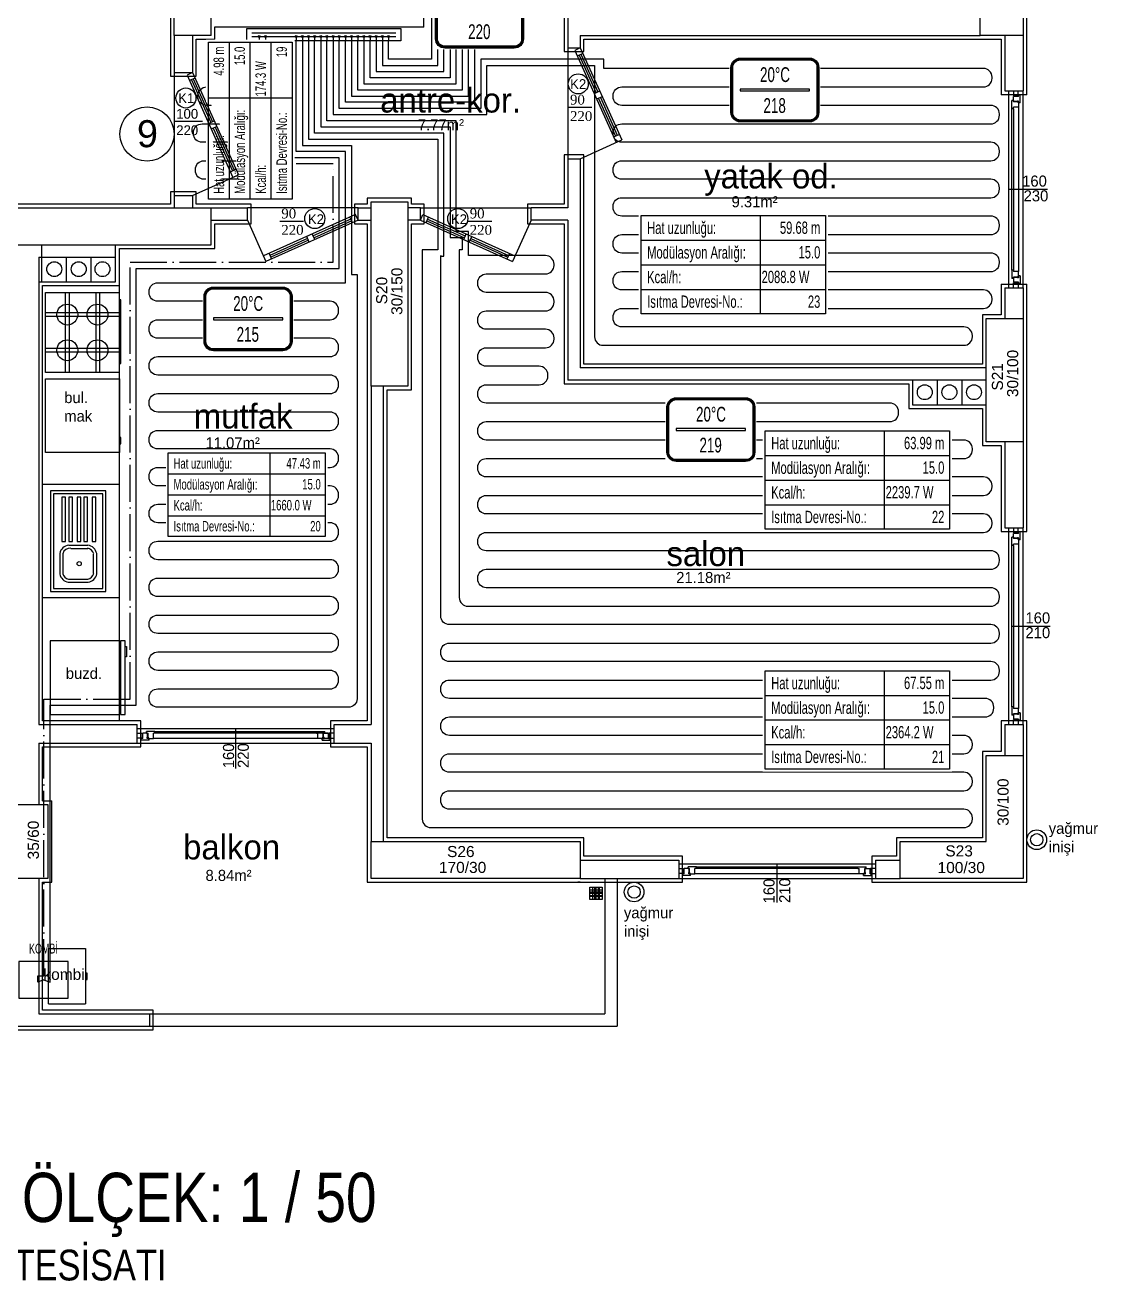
# Model space of a CAD drawing. Header units: centimetres. Extents: x 252602 to 265542, y -444050 to -441150.
# Drawn here: x 257647 to 258518, y -443878 to -442857 of the extents above; entities that cross this region are included whole.
import ezdxf
from ezdxf.enums import TextEntityAlignment as Align

# ---------------------------------------------------------------- set-up
doc = ezdxf.new("R2010")
doc.units = ezdxf.units.CM
doc.linetypes.add('ROTAS_ISITMA_DONUS', pattern=[40, 30, -5, 0, -5])
for name, color, linetype in [('ROTAS-ISITMA-CIHAZ', 2, 'Continuous'), ('ROTAS-ISITMA-DONUS-BORU', 30, 'ROTAS_ISITMA_DONUS'), ('ROTAS-ISITMA-ETIKET', 2, 'Continuous'), ('ROTAS-ISITMA-GIDIS-BORU', 10, 'Continuous'), ('ROTAS-ISITMA-KOLLEKTOR', 1, 'Continuous'), ('ROTAS-ISITMA-MAHAL-ETIKET', 2, 'Continuous'), ('ROTAS-MIMARI', 8, 'Continuous'), ('ROTAS-MIMARI-YAZI', 8, 'Continuous'), ('ROTAS-PAFTA-BASLIK', 7, 'Continuous')]:
    doc.layers.add(name, color=color, linetype=linetype)
doc.layers.add('ROTAS-ISITMA-PEX', color=1, linetype='Continuous', lineweight=30)
doc.styles.add('arial_1_18', font='arial.ttf', dxfattribs={"height": 0.2})
doc.styles.add('ROTAS-YAZI', font='arial.ttf')

# ---------------------------------------------------------------- blocks, each defined once
blk = doc.blocks.new('ROTAS-YI-MAHAL')
at = {"color": 2, "extrusion": (0, 0, -1)}
for points in [[(35.7, -18.4), (35.7, 18.4, 0.414214), (28.2, 25.9), (-28.2, 25.9, 0.414214), (-35.7, 18.4), (-35.7, -18.4, 0.414214), (-28.2, -25.9), (28.2, -25.9, 0.414214)], [(34.2, -18.4), (34.2, 18.4, 0.414214), (28.2, 24.4), (-28.2, 24.4, 0.414214), (-34.2, 18.4), (-34.2, -18.4, 0.414214), (-28.2, -24.4), (28.2, -24.4, 0.414214)]]:
    blk.add_lwpolyline(points, format="xyb", close=True, dxfattribs=at)
at = {"color": 4, "extrusion": (0, 0, -1)}
for points in [[(35.2, -18.4), (35.2, 18.4, 0.414214), (28.2, 25.4), (-28.2, 25.4, 0.414214), (-35.2, 18.4), (-35.2, -18.4, 0.414214), (-28.2, -25.4), (28.2, -25.4, 0.414214)], [(34.7, -18.4), (34.7, 18.4, 0.414214), (28.2, 24.9), (-28.2, 24.9, 0.414214), (-34.7, 18.4), (-34.7, -18.4, 0.414214), (-28.2, -24.9), (28.2, -24.9, 0.414214)]]:
    blk.add_lwpolyline(points, format="xyb", close=True, dxfattribs=at)
at = {"color": 2, "extrusion": (0, 0, -1)}
blk.add_lwpolyline([(28.2, -0.8), (-28.2, -0.8), (-28.2, 0.8), (28.2, 0.8)], close=True, dxfattribs=at)
at = {"color": 4, "style": 'ROTAS-YAZI', "width": 0.65}
blk.add_attdef('DERECE', (-12.1, 6.5), '', height=12, dxfattribs=at)
at = {"color": 2, "style": 'ROTAS-YAZI', "width": 0.65, "flags": 1}
for tag in ['ALAN', 'MAHAL']:
    blk.add_attdef(tag, (0, 0), '', height=5, dxfattribs=at)
at = {"color": 1, "style": 'ROTAS-YAZI', "width": 0.65}
blk.add_attdef('NO', (-9.3, -18.6), '', height=12, dxfattribs=at)
blk = doc.blocks.new('ROTAS-YI-ETIKET')
at = {"color": 2}
for p, q in [((96.9, 0), (96.9, -80)), ((0, -20), (150, -20)), ((0, -40), (150, -40)), ((0, -60), (150, -60))]:
    blk.add_line(p, q, dxfattribs=at)
at = {"color": 2, "extrusion": (0, 0, -1)}
blk.add_lwpolyline([(-150, 0), (-150, -80), (0, -80), (0, 0)], close=True, dxfattribs=at)
at = {"color": 2, "style": 'ROTAS-YAZI', "width": 0.65}
for s, p in [('Hat uzunluğu:', (5, -10)), ('Modülasyon Aralığı:', (5, -30)), ('Kcal/h:', (5, -50)), ('Isıtma Devresi-No.:', (5, -70))]:
    blk.add_text(s, height=10, dxfattribs=at).set_placement(p, align=Align.MIDDLE_LEFT)
at = {"color": 2, "style": 'ROTAS-YAZI', "width": 0.65, "flags": 1}
for tag in ['ALAN', 'NO', 'DERECE', 'BORU', 'MAHAL']:
    blk.add_attdef(tag, (0, 0), '', height=5, dxfattribs=at)
at = {"color": 2, "style": 'ROTAS-YAZI', "width": 0.65}
for tag, p in [('UZ', (145.7, -14.9)), ('AR', (145.7, -34.9)), ('NO1', (145.7, -75))]:
    blk.add_attdef(tag, text='', height=10, dxfattribs=at).set_placement(p, align=Align.RIGHT)
blk.add_attdef('YER', (98, -54.9), '', height=10, dxfattribs=at)

msp = doc.modelspace()

# ---------------------------------------------------------------- linework, layer by layer
at = {"layer": 'ROTAS-ISITMA-CIHAZ'}
msp.add_lwpolyline([(257641.6, -443648.2), (257681.6, -443648.2), (257681.6, -443618.2), (257641.6, -443618.2)], close=True, dxfattribs=at)
at = {"layer": 'ROTAS-ISITMA-DONUS-BORU'}
msp.add_lwpolyline([(257661.6, -443633.2), (257657, -443635), (257657, -443630), (257662, -443630), (257662, -443405), (257732, -443405), (257732, -443050), (257897, -443050), (257897, -442970), (257857, -442970), (257857, -442870)], dxfattribs=at)
at = {"layer": 'ROTAS-ISITMA-GIDIS-BORU'}
msp.add_lwpolyline([(257661.6, -443633.2), (257667, -443635), (257667, -443410), (257737, -443410), (257737, -443055), (257902, -443055), (257902, -442965), (257862, -442965), (257862, -442870)], dxfattribs=at)
at = {"layer": 'ROTAS-ISITMA-KOLLEKTOR'}
for p, q in [((257831, -442863.5), (257948, -442863.5)), ((257831, -442866.5), (257948, -442866.5)), ((257837, -442866.5), (257837, -442870)), ((257842, -442866.5), (257842, -442870)), ((257867, -442866.5), (257867, -442870)), ((257872, -442866.5), (257872, -442870)), ((257877, -442866.5), (257877, -442870)), ((257882, -442866.5), (257882, -442870)), ((257887, -442866.5), (257887, -442870)), ((257892, -442866.5), (257892, -442870)), ((257897, -442866.5), (257897, -442870)), ((257902, -442866.5), (257902, -442870)), ((257907, -442866.5), (257907, -442870)), ((257912, -442866.5), (257912, -442870)), ((257917, -442866.5), (257917, -442870)), ((257922, -442866.5), (257922, -442870)), ((257927, -442866.5), (257927, -442870)), ((257932, -442866.5), (257932, -442870)), ((257937, -442866.5), (257937, -442870)), ((257942, -442866.5), (257942, -442870))]:
    msp.add_line(p, q, dxfattribs=at)
msp.add_lwpolyline([(257827, -442860), (257952, -442860), (257952, -442870), (257827, -442870)], close=True, dxfattribs=at)
for centre in [(257837, -442866.5), (257842, -442866.5), (257867, -442866.5), (257872, -442866.5), (257877, -442866.5), (257882, -442866.5), (257887, -442866.5), (257892, -442866.5), (257897, -442866.5), (257902, -442866.5), (257907, -442866.5), (257912, -442866.5), (257917, -442866.5), (257922, -442866.5), (257927, -442866.5), (257932, -442866.5), (257937, -442866.5), (257942, -442866.5)]:
    msp.add_circle(centre, 0.8, dxfattribs=at)
at = {"layer": 'ROTAS-ISITMA-PEX'}
for points in [[(257992, -442600), (257992, -442900), (257927, -442900), (257927, -442870)], [(257932, -442870), (257932, -442895), (257987, -442895), (257987, -442595)], [(258002, -442610), (258002, -442910), (257917, -442910), (257917, -442870)], [(257922, -442870), (257922, -442905), (257997, -442905), (257997, -442605)], [(257937, -442870), (257937, -442890), (257982, -442890), (257982, -442695)], [(257977, -442700), (257977, -442885), (257942, -442885), (257942, -442870)], [(257912, -442870), (257912, -442915), (258007, -442915), (258007, -442815)], [(258012, -442820), (258012, -442920), (257907, -442920), (257907, -442870)]]:
    msp.add_lwpolyline(points, dxfattribs=at)
for points in [[(257872, -442870), (257872, -442955), (257912, -442955), (257912, -443060), (257916.5, -443060), (257916.5, -443066.7), (257916.5, -443404.7, -0.414214), (257909.5, -443411.7), (257754.5, -443411.7, -0.414214), (257747.5, -443404.7), (257747.5, -443403.7, -0.414214), (257754.5, -443396.7), (257894.5, -443396.7, 0.414214), (257901.5, -443389.7), (257901.5, -443388.7, 0.414214), (257894.5, -443381.7), (257754.5, -443381.7, -0.414214), (257747.5, -443374.7), (257747.5, -443373.7, -0.414214), (257754.5, -443366.7), (257894.5, -443366.7, 0.414214), (257901.5, -443359.7), (257901.5, -443358.7, 0.414214), (257894.5, -443351.7), (257754.5, -443351.7, -0.414214), (257747.5, -443344.7), (257747.5, -443343.7, -0.414214), (257754.5, -443336.7), (257894.5, -443336.7, 0.414214), (257901.5, -443329.7), (257901.5, -443328.7, 0.414214), (257894.5, -443321.7), (257754.5, -443321.7, -0.414214), (257747.5, -443314.7), (257747.5, -443313.7, -0.414214), (257754.5, -443306.7), (257894.5, -443306.7, 0.414214), (257901.5, -443299.7), (257901.5, -443298.7, 0.414214), (257894.5, -443291.7), (257754.5, -443291.7, -0.414214), (257747.5, -443284.7), (257747.5, -443283.7, -0.414214), (257754.5, -443276.7), (257894.5, -443276.7, 0.414214), (257901.5, -443269.7), (257901.5, -443268.7, 0.414214), (257894.5, -443261.7), (257754.5, -443261.7, -0.414214), (257747.5, -443254.7), (257747.5, -443253.7, -0.414214), (257754.5, -443246.7), (257894.5, -443246.7, 0.414214), (257901.5, -443239.7), (257901.5, -443238.7, 0.414214), (257894.5, -443231.7), (257754.5, -443231.7, -0.414214), (257747.5, -443224.7), (257747.5, -443223.7, -0.414214), (257754.5, -443216.7), (257894.5, -443216.7, 0.414214), (257901.5, -443209.7), (257901.5, -443208.7, 0.414214), (257894.5, -443201.7), (257754.5, -443201.7, -0.414214), (257747.5, -443194.7), (257747.5, -443193.7, -0.414214), (257754.5, -443186.7), (257894.5, -443186.7, 0.414214), (257901.5, -443179.7), (257901.5, -443178.7, 0.414214), (257894.5, -443171.7), (257754.5, -443171.7, -0.414214), (257747.5, -443164.7), (257747.5, -443163.7, -0.414214), (257754.5, -443156.7), (257894.5, -443156.7, 0.414214), (257901.5, -443149.7), (257901.5, -443148.7, 0.414214), (257894.5, -443141.7), (257754.5, -443141.7, -0.414214), (257747.5, -443134.7), (257747.5, -443133.7, -0.414214), (257754.5, -443126.7), (257894.5, -443126.7, 0.414214), (257901.5, -443119.7), (257901.5, -443118.7, 0.414214), (257894.5, -443111.7), (257754.5, -443111.7, -0.414214), (257747.5, -443104.7), (257747.5, -443103.7, -0.414214), (257754.5, -443096.7), (257894.5, -443096.7, 0.414214), (257901.5, -443089.7), (257901.5, -443088.7, 0.414214), (257894.5, -443081.7), (257754.5, -443081.7, -0.414214), (257747.5, -443074.7), (257747.5, -443073.7, -0.414214), (257754.5, -443066.7), (257901.5, -443066.7), (257907, -443066.7), (257907, -442960), (257867, -442960), (257867, -442870)], [(257842, -442870), (257842, -442900), (257847, -442900), (257847, -442907.5), (257847, -442975.5, -0.414214), (257840, -442982.5), (257792.1, -442982.5, -0.414214), (257785.1, -442975.5), (257785.1, -442974.5, -0.414214), (257792.1, -442967.5), (257825, -442967.5, 0.414214), (257832, -442960.5), (257832, -442959.5, 0.414214), (257825, -442952.5), (257790.5, -442952.5, -0.414214), (257783.5, -442945.5), (257783.5, -442944.5, -0.414214), (257790.5, -442937.5), (257825, -442937.5, 0.414214), (257832, -442930.5), (257832, -442929.5, 0.414214), (257825, -442922.5), (257794.1, -442922.5, -0.414214), (257787.1, -442915.5), (257787.1, -442914.5, -0.414214), (257794.1, -442907.5), (257832, -442907.5), (257837, -442907.5), (257837, -442870)], [(257877, -442870), (257877, -442950), (257982, -442950), (257982, -443040), (257969.5, -443040), (257969.5, -443044.5), (257969.5, -443502.5, 0.414214), (257976.5, -443509.5), (258409.5, -443509.5, 0.414214), (258416.5, -443502.5), (258416.5, -443501.5, 0.414214), (258409.5, -443494.5), (257991.5, -443494.5, -0.414214), (257984.5, -443487.5), (257984.5, -443486.5, -0.414214), (257991.5, -443479.5), (258409.5, -443479.5, 0.414214), (258416.5, -443472.5), (258416.5, -443471.5, 0.414214), (258409.5, -443464.5), (257991.5, -443464.5, -0.414214), (257984.5, -443457.5), (257984.5, -443456.5, -0.414214), (257991.5, -443449.5), (258409.5, -443449.5, 0.414214), (258416.5, -443442.5), (258416.5, -443441.5, 0.414214), (258409.5, -443434.5), (257991.5, -443434.5, -0.414214), (257984.5, -443427.5), (257984.5, -443426.5, -0.414214), (257991.5, -443419.5), (258426.9, -443419.5, 0.414214), (258433.9, -443412.5), (258433.9, -443411.5, 0.414214), (258426.9, -443404.5), (257991.5, -443404.5, -0.414214), (257984.5, -443397.5), (257984.5, -443396.5, -0.414214), (257991.5, -443389.5), (258431.5, -443389.5, 0.414214), (258438.5, -443382.5), (258438.5, -443381.5, 0.414214), (258431.5, -443374.5), (257991.5, -443374.5, -0.414214), (257984.5, -443367.5), (257984.5, -443366.5, -0.414214), (257991.5, -443359.5), (258431.5, -443359.5, 0.414214), (258438.5, -443352.5), (258438.5, -443351.5, 0.414214), (258431.5, -443344.5), (257991.5, -443344.5, -0.414214), (257984.5, -443337.5), (257984.5, -443044.5), (257984.5, -443045), (257987, -443045), (257987, -442945), (257882, -442945), (257882, -442870)], [(257887, -442870), (257887, -442940), (257992, -442940), (257992, -443030), (258002, -443030), (258002, -443040), (257999.5, -443040), (257999.5, -443044.5), (257999.5, -443322.5, 0.414214), (258006.5, -443329.5), (258431.5, -443329.5, 0.414214), (258438.5, -443322.5), (258438.5, -443321.5, 0.414214), (258431.5, -443314.5), (258021.5, -443314.5, -0.414214), (258014.5, -443307.5), (258014.5, -443306.5, -0.414214), (258021.5, -443299.5), (258431.5, -443299.5, 0.414214), (258438.5, -443292.5), (258438.5, -443291.5, 0.414214), (258431.5, -443284.5), (258021.5, -443284.5, -0.414214), (258014.5, -443277.5), (258014.5, -443276.5, -0.414214), (258021.5, -443269.5), (258425.5, -443269.5, 0.414214), (258432.5, -443262.5), (258432.5, -443261.5, 0.414214), (258425.5, -443254.5), (258021.5, -443254.5, -0.414214), (258014.5, -443247.5), (258014.5, -443246.5, -0.414214), (258021.5, -443239.5), (258425.5, -443239.5, 0.414214), (258432.5, -443232.5), (258432.5, -443231.5, 0.414214), (258425.5, -443224.5), (258021.5, -443224.5, -0.414214), (258014.5, -443217.5), (258014.5, -443216.5, -0.414214), (258021.5, -443209.5), (258409.5, -443209.5, 0.414214), (258416.5, -443202.5), (258416.5, -443201.5, 0.414214), (258409.5, -443194.5), (258021.5, -443194.5, -0.414214), (258014.5, -443187.5), (258014.5, -443186.5, -0.414214), (258021.5, -443179.5), (258349.5, -443179.5, 0.414214), (258356.5, -443172.5), (258356.5, -443171.5, 0.414214), (258349.5, -443164.5), (258021.5, -443164.5, -0.414214), (258014.5, -443157.5), (258014.5, -443156.5, -0.414214), (258021.5, -443149.5), (258064.5, -443149.5, 0.414214), (258071.5, -443142.5), (258071.5, -443141.5, 0.414214), (258064.5, -443134.5), (258021.5, -443134.5, -0.414214), (258014.5, -443127.5), (258014.5, -443126.5, -0.414214), (258021.5, -443119.5), (258069.5, -443119.5, 0.414214), (258076.5, -443112.5), (258076.5, -443111.5, 0.414214), (258069.5, -443104.5), (258021.5, -443104.5, -0.414214), (258014.5, -443097.5), (258014.5, -443096.5, -0.414214), (258021.5, -443089.5), (258069.5, -443089.5, 0.414214), (258076.5, -443082.5), (258076.5, -443081.5, 0.414214), (258069.5, -443074.5), (258021.5, -443074.5, -0.414214), (258014.5, -443067.5), (258014.5, -443066.5, -0.414214), (258021.5, -443059.5), (258069.5, -443059.5, 0.414214), (258076.5, -443052.5), (258076.5, -443051.5, 0.414214), (258069.5, -443044.5), (258014.5, -443044.5), (258007, -443044.5), (258007, -443025), (257997, -443025), (257997, -442935), (257892, -442935), (257892, -442870)], [(257897, -442870), (257897, -442930), (258022, -442930), (258022, -442890), (258109.5, -442890), (258109.5, -442892.5), (258109.5, -443110.5, 0.414214), (258116.5, -443117.5), (258409.5, -443117.5, 0.414214), (258416.5, -443110.5), (258416.5, -443109.5, 0.414214), (258409.5, -443102.5), (258131.5, -443102.5, -0.414214), (258124.5, -443095.5), (258124.5, -443094.5, -0.414214), (258131.5, -443087.5), (258425.5, -443087.5, 0.414214), (258432.5, -443080.5), (258432.5, -443079.5, 0.414214), (258425.5, -443072.5), (258131.5, -443072.5, -0.414214), (258124.5, -443065.5), (258124.5, -443064.5, -0.414214), (258131.5, -443057.5), (258431.5, -443057.5, 0.414214), (258438.5, -443050.5), (258438.5, -443049.5, 0.414214), (258431.5, -443042.5), (258131.5, -443042.5, -0.414214), (258124.5, -443035.5), (258124.5, -443034.5, -0.414214), (258131.5, -443027.5), (258431.5, -443027.5, 0.414214), (258438.5, -443020.5), (258438.5, -443019.5, 0.414214), (258431.5, -443012.5), (258131.5, -443012.5, -0.414214), (258124.5, -443005.5), (258124.5, -443004.5, -0.414214), (258131.5, -442997.5), (258431.5, -442997.5, 0.414214), (258438.5, -442990.5), (258438.5, -442989.5, 0.414214), (258431.5, -442982.5), (258131.5, -442982.5, -0.414214), (258124.5, -442975.5), (258124.5, -442974.5, -0.414214), (258131.5, -442967.5), (258431.5, -442967.5, 0.414214), (258438.5, -442960.5), (258438.5, -442959.5, 0.414214), (258431.5, -442952.5), (258131.5, -442952.5, -0.414214), (258124.5, -442945.5), (258124.5, -442944.5, -0.414214), (258131.5, -442937.5), (258431.5, -442937.5, 0.414214), (258438.5, -442930.5), (258438.5, -442929.5, 0.414214), (258431.5, -442922.5), (258131.5, -442922.5, -0.414214), (258124.5, -442915.5), (258124.5, -442914.5, -0.414214), (258131.5, -442907.5), (258425.5, -442907.5, 0.414214), (258432.5, -442900.5), (258432.5, -442899.5, 0.414214), (258425.5, -442892.5), (258124.5, -442892.5), (258117, -442892.5), (258117, -442885), (258017, -442885), (258017, -442925), (257902, -442925), (257902, -442870)]]:
    msp.add_lwpolyline(points, format="xyb", dxfattribs=at)
at = {"layer": 'ROTAS-MIMARI', "ltscale": 0.03}
for p, q in [((257764.8, -442790.8), (257764.8, -442865.8)), ((258460.8, -442865.8), (258460.8, -442805.8)), ((257970.8, -442858.8), (257970.8, -442832.8)), ((258087.8, -442845.8), (258087.8, -442875.8)), ((257800.8, -442858.7), (257970.8, -442858.7)), ((257800.8, -442868.8), (257800.8, -442858.7)), ((258084.8, -442850.8), (258084.8, -442865.8)), ((257764.8, -442865.8), (257764.8, -442898.8)), ((257767.8, -442865.8), (257767.8, -442895.8)), ((257782.8, -442865.8), (257782.8, -442895.8)), ((257785.8, -442898.8), (257785.8, -442868.8)), ((257785.8, -442868.8), (257800.8, -442868.8)), ((258084.8, -442865.8), (258084.8, -442878.8)), ((258097.8, -442865.8), (258097.8, -442875.8)), ((258097.8, -442865.8), (258422.8, -442865.8)), ((258100.8, -442878.8), (258100.8, -442868.8)), ((258100.8, -442868.8), (258147.8, -442868.8)), ((258147.8, -442868.8), (258422.8, -442868.8)), ((258422.8, -442868.8), (258439.8, -442868.8)), ((258439.8, -442868.8), (258439.8, -442913.8)), ((258442.8, -442865.8), (258442.8, -442910.8)), ((258457.8, -442865.8), (258457.8, -442910.8)), ((258460.8, -442913.8), (258460.8, -442865.8)), ((258084.8, -442878.8), (258100.8, -442878.8)), ((258087.8, -442875.8), (258097.8, -442875.8)), ((258087.8, -442875.8), (258087.8, -442965.8)), ((258097.8, -442875.8), (258093.3, -442877.8)), ((258093.3, -442877.8), (258126.9, -442952.7)), ((258097.8, -442875.8), (258131.5, -442950.6)), ((258099.9, -442880.3), (258095.3, -442882.4)), ((258096.9, -442881.6), (258110.7, -442912.2)), ((258098.4, -442881), (258112.1, -442911.6)), ((257764.8, -442898.8), (257785.8, -442898.8)), ((257767.8, -442895.8), (257782.8, -442895.8)), ((257767.8, -442895.8), (257767.8, -442995.8)), ((257782.8, -442895.8), (257778.3, -442897.8)), ((257778.3, -442897.8), (257815.6, -442981)), ((257782.8, -442895.8), (257820.2, -442979)), ((257784.9, -442900.3), (257780.3, -442902.4)), ((257781.9, -442901.6), (257797.6, -442936.4)), ((257783.4, -442901), (257799, -442935.8)), ((258113.6, -442910.9), (258109.1, -442913)), ((258115.7, -442915.5), (258111.1, -442917.5)), ((258112.7, -442916.8), (258126.5, -442947.4)), ((258114.2, -442916.2), (258127.9, -442946.8)), ((258460.8, -442913.8), (258439.8, -442913.8)), ((258442.8, -442910.8), (258457.8, -442910.8)), ((258446, -443070.8), (258446, -442910.8)), ((258448.4, -442925.2), (258448.4, -442918.4)), ((258449.8, -442918.4), (258448.4, -442918.4)), ((258449.8, -442910.8), (258449.8, -442914.8)), ((258449.8, -442914.8), (258453.8, -442914.8)), ((258454, -442915.3), (258449.8, -442915.3)), ((258449.8, -442919.3), (258449.8, -442915.3)), ((258449.8, -442918.4), (258449.8, -442919.6)), ((258453, -442919.3), (258449.8, -442919.3)), ((258453, -442919.6), (258449.8, -442919.6)), ((258454, -442919), (258453, -442919)), ((258453, -442919.3), (258453, -442919)), ((258453, -442919.9), (258453, -442919.6)), ((258453.5, -442919.9), (258453, -442919.9)), ((258454, -442919.6), (258453.5, -442919.6)), ((258453.5, -442919.9), (258453.5, -442919.6)), ((258453.8, -442914.8), (258453.8, -442910.8)), ((258454, -442915.3), (258454, -442914.1)), ((258455.4, -442914.1), (258454, -442914.1)), ((258454, -442920.5), (258454, -442919)), ((258454, -442919.6), (258454, -442924)), ((258455.4, -442920.5), (258455.4, -442914.1)), ((258457.8, -443070.8), (258457.8, -442910.8)), ((258107.3, -442924.2), (258088, -442924.2)), ((258448.4, -443056.4), (258448.4, -442925.2)), ((258449.8, -442925.2), (258448.4, -442925.2)), ((258449.8, -442925.2), (258449.8, -442924)), ((258454, -442924), (258449.8, -442924)), ((258449.8, -442925.2), (258449.8, -443056.4)), ((258455.4, -442920.5), (258454, -442920.5)), ((258454, -442924), (258454, -443057.6)), ((257790.9, -442935.7), (257767.8, -442935.7)), ((257800.5, -442935.1), (257795.9, -442937.1)), ((257802.5, -442939.6), (257798, -442941.7)), ((257801.1, -442940.3), (257816.7, -442975.1)), ((257799.6, -442941), (257815.2, -442975.7)), ((258097.8, -442965.8), (258131.5, -442950.6)), ((258124.9, -442948.1), (258129.4, -442946.1)), ((258100.8, -442962.8), (258084.8, -442962.8)), ((258084.8, -442962.8), (258084.8, -443002.8)), ((258087.8, -442965.8), (258087.8, -443005.8)), ((258087.8, -442965.8), (258097.8, -442965.8)), ((258097.8, -442965.8), (258097.8, -443135.8)), ((258100.8, -443132.8), (258100.8, -442962.8)), ((257782.8, -442995.8), (257820.2, -442979)), ((257813.6, -442976.5), (257818.2, -442974.4)), ((258477.5, -442990.8), (258446, -442990.8)), ((257785.8, -442992.8), (257764.8, -442992.8)), ((257764.8, -442992.8), (257764.8, -443002.8)), ((257767.8, -442995.8), (257782.8, -442995.8)), ((257767.8, -442995.8), (257767.8, -443005.8)), ((257782.8, -442995.8), (257782.8, -443005.8)), ((257785.8, -443002.8), (257785.8, -442992.8)), ((257960.8, -442997.8), (257924.8, -442997.8)), ((257924.8, -442997.8), (257924.8, -443002.8)), ((257960.8, -443002.8), (257960.8, -442997.8)), ((257764.8, -443002.8), (257530.8, -443002.8)), ((257797.8, -443002.8), (257785.8, -443002.8)), ((257830.3, -443002.8), (257797.8, -443002.8)), ((257797.8, -443005.8), (257827.3, -443005.8)), ((257827.3, -443015.8), (257827.3, -443005.8)), ((257917.3, -443005.8), (257827.3, -443005.8)), ((257830.3, -443018.8), (257830.3, -443002.8)), ((257915.3, -443011.2), (257840.4, -443044.9)), ((257924.8, -443002.8), (257914.3, -443002.8)), ((257914.3, -443002.8), (257914.3, -443018.8)), ((257917.3, -443015.8), (257915.3, -443011.2)), ((257917.3, -443005.8), (257927.8, -443005.8)), ((257917.3, -443015.8), (257917.3, -443005.8)), ((257967.9, -443005.8), (257957.8, -443005.8)), ((257970.9, -443002.8), (257960.8, -443002.8)), ((257967.9, -443015.8), (257967.9, -443005.8)), ((257967.9, -443005.8), (258057.9, -443005.8)), ((257967.9, -443015.8), (257969.9, -443011.2)), ((257969.9, -443011.2), (258044.8, -443044.9)), ((257970.9, -443018.8), (257970.9, -443002.8)), ((258084.8, -443002.8), (258054.9, -443002.8)), ((258054.9, -443002.8), (258054.9, -443018.8)), ((258087.8, -443005.8), (258057.9, -443005.8)), ((258057.9, -443015.8), (258057.9, -443005.8)), ((257797.8, -443015.8), (257827.3, -443015.8)), ((257800.8, -443038.8), (257800.8, -443018.8)), ((257800.8, -443018.8), (257830.3, -443018.8)), ((257827.3, -443015.8), (257842.4, -443049.4)), ((257917.3, -443015.8), (257842.4, -443049.4)), ((257873, -443016.8), (257853.7, -443016.8)), ((257911.4, -443014.9), (257880.9, -443028.6)), ((257912.1, -443016.3), (257881.5, -443030.1)), ((257912.8, -443017.8), (257910.7, -443013.3)), ((257914.3, -443018.8), (257924.8, -443018.8)), ((257917.3, -443015.8), (257927.8, -443015.8)), ((257924.8, -443018.8), (257924.8, -443150.8)), ((257967.9, -443015.8), (257957.8, -443015.8)), ((257960.8, -443153.8), (257960.8, -443018.8)), ((257960.8, -443018.8), (257970.9, -443018.8)), ((257967.9, -443015.8), (258042.8, -443049.4)), ((257972.5, -443017.8), (257974.5, -443013.3)), ((257973.1, -443016.3), (258003.7, -443030.1)), ((257973.8, -443014.9), (258004.4, -443028.6)), ((258026.1, -443016.8), (258006.8, -443016.8)), ((258057.9, -443015.8), (258042.8, -443049.4)), ((258054.9, -443018.8), (258084.8, -443018.8)), ((258087.8, -443015.8), (258057.9, -443015.8)), ((258084.8, -443018.8), (258084.8, -443148.8)), ((258087.8, -443015.8), (258087.8, -443145.8)), ((257876.3, -443030.7), (257845.7, -443044.4)), ((257876.9, -443032.1), (257846.3, -443045.9)), ((257877.6, -443033.6), (257875.6, -443029.1)), ((257882.2, -443031.6), (257880.1, -443027)), ((258003.1, -443031.6), (258005.1, -443027)), ((258007.6, -443033.6), (258009.7, -443029.1)), ((258008.3, -443032.1), (258038.9, -443045.9)), ((258008.9, -443030.7), (258039.5, -443044.4)), ((257660.3, -443065.8), (257660.3, -443035.8)), ((257720.3, -443065.8), (257720.3, -443035.8)), ((257720.3, -443065.8), (257720.3, -443035.8)), ((257720.3, -443065.8), (257720.3, -443035.8)), ((257720.3, -443065.8), (257720.3, -443035.8)), ((257720.3, -443065.8), (257720.3, -443035.8)), ((257723.3, -443068.8), (257723.3, -443038.8)), ((257723.3, -443038.8), (257800.8, -443038.8)), ((257723.3, -443422.8), (257723.3, -443038.8)), ((257657.8, -443045.8), (257657.8, -443425.8)), ((257657.8, -443045.8), (257720.3, -443045.8)), ((257680.3, -443065.8), (257680.3, -443045.8)), ((257700.3, -443065.8), (257700.3, -443045.8)), ((257845, -443042.8), (257847, -443047.4)), ((258040.3, -443042.8), (258038.2, -443047.4)), ((258449.8, -443056.4), (258448.4, -443056.4)), ((258448.4, -443056.4), (258448.4, -443063.2)), ((258449.8, -443056.4), (258449.8, -443057.6)), ((258454, -443057.6), (258449.8, -443057.6)), ((258449.8, -443063.2), (258449.8, -443062)), ((258453, -443062), (258449.8, -443062)), ((258449.8, -443062.3), (258449.8, -443066.3)), ((258453, -443062.3), (258449.8, -443062.3)), ((258453.5, -443061.7), (258453, -443061.7)), ((258453, -443061.7), (258453, -443062)), ((258453, -443062.3), (258453, -443062.6)), ((258454, -443062.6), (258453, -443062.6)), ((258453.5, -443061.7), (258453.5, -443062)), ((258454, -443062), (258453.5, -443062)), ((258454, -443062), (258454, -443057.6)), ((258455.4, -443061.1), (258454, -443061.1)), ((258454, -443061.1), (258454, -443062.6)), ((258455.4, -443061.1), (258455.4, -443067.5)), ((257657.8, -443065.8), (257720.3, -443065.8)), ((257660.8, -443068.8), (257723.3, -443068.8)), ((257660.8, -443422.8), (257660.8, -443068.8)), ((258439.8, -443067.8), (258439.8, -443092.8)), ((258439.8, -443067.8), (258460.8, -443067.8)), ((258442.8, -443070.8), (258442.8, -443095.8)), ((258442.8, -443070.8), (258457.8, -443070.8)), ((258449.8, -443063.2), (258448.4, -443063.2)), ((258454, -443066.3), (258449.8, -443066.3)), ((258449.8, -443070.8), (258449.8, -443066.8)), ((258449.8, -443066.8), (258453.8, -443066.8)), ((258453.8, -443066.8), (258453.8, -443070.8)), ((258454, -443066.3), (258454, -443067.5)), ((258455.4, -443067.5), (258454, -443067.5)), ((258457.8, -443070.8), (258457.8, -443095.8)), ((258460.8, -443095.8), (258460.8, -443067.8)), ((257663.3, -443139.5), (257663.3, -443074.5)), ((257663.3, -443074.5), (257723.3, -443074.5)), ((257679.4, -443074.5), (257679.4, -443139.5)), ((257682.4, -443074.5), (257682.4, -443139.5)), ((257704.2, -443074.5), (257704.2, -443139.5)), ((257707.2, -443074.5), (257707.2, -443139.5)), ((257723.3, -443139.5), (257723.3, -443074.5)), ((257724.6, -443080.6), (257723.3, -443080.6)), ((257724.6, -443122.4), (257724.6, -443080.6)), ((257723.3, -443091), (257663.3, -443091)), ((258439.8, -443092.8), (258424.8, -443092.8)), ((258424.8, -443092.8), (258424.8, -443132.8)), ((257723.3, -443094), (257663.3, -443094)), ((258460.8, -443145.8), (258460.8, -443095.8)), ((257723.3, -443120.1), (257663.3, -443120.1)), ((257723.3, -443123.1), (257663.3, -443123.1)), ((257724.6, -443132.4), (257724.6, -443122.4)), ((257723.3, -443132.4), (257724.6, -443132.4)), ((258424.8, -443132.8), (258100.8, -443132.8)), ((257723.3, -443139.5), (257663.3, -443139.5)), ((257663.3, -443144.6), (257723.3, -443144.6)), ((257663.3, -443204.6), (257663.3, -443144.6)), ((257723.3, -443144.6), (257723.3, -443204.6)), ((258427.8, -443135.8), (258097.8, -443135.8)), ((257924.8, -443150.8), (257924.8, -443422.8)), ((257927.8, -443150.8), (257927.8, -443425.8)), ((257937.8, -443150.8), (257937.8, -443520.8)), ((257940.8, -443517.8), (257940.8, -443153.8)), ((257940.8, -443153.8), (257960.8, -443153.8)), ((258084.8, -443148.8), (258364.8, -443148.8)), ((258427.8, -443145.8), (258087.8, -443145.8)), ((258364.8, -443148.8), (258364.8, -443168.8)), ((258367.8, -443145.8), (258367.8, -443165.8)), ((258367.8, -443145.8), (258367.8, -443165.8)), ((258367.8, -443145.8), (258367.8, -443165.8)), ((258387.8, -443145.8), (258387.8, -443165.8)), ((258407.8, -443145.8), (258407.8, -443165.8)), ((258460.8, -443268.8), (258460.8, -443145.8)), ((258364.8, -443168.8), (258424.8, -443168.8)), ((258367.8, -443165.8), (258427.8, -443165.8)), ((258424.8, -443168.8), (258424.8, -443198.8)), ((257724.6, -443192.5), (257723.3, -443192.5)), ((257724.6, -443197.5), (257724.6, -443192.5)), ((257723.3, -443204.6), (257663.3, -443204.6)), ((257723.3, -443197.5), (257724.6, -443197.5)), ((258424.8, -443198.8), (258439.8, -443198.8)), ((258439.8, -443198.8), (258439.8, -443268.8)), ((258442.8, -443195.8), (258442.8, -443265.8)), ((258457.8, -443195.8), (258457.8, -443265.8)), ((257723.3, -443230.7), (257660.8, -443230.7)), ((257667.4, -443235.7), (257667.4, -443317.5)), ((257712.4, -443235.7), (257667.4, -443235.7)), ((257712.4, -443317.5), (257712.4, -443235.7)), ((257669.9, -443238.2), (257669.9, -443315)), ((257709.9, -443238.2), (257669.9, -443238.2)), ((257676.6, -443241), (257676.6, -443277)), ((257679.6, -443241), (257676.6, -443241)), ((257679.6, -443277), (257679.6, -443241)), ((257682.2, -443241), (257682.2, -443277)), ((257685.2, -443241), (257682.2, -443241)), ((257685.2, -443277), (257685.2, -443241)), ((257688.9, -443241), (257688.9, -443277)), ((257691.9, -443241), (257688.9, -443241)), ((257691.9, -443277), (257691.9, -443241)), ((257694.5, -443241), (257694.5, -443277)), ((257697.5, -443241), (257694.5, -443241)), ((257697.5, -443277), (257697.5, -443241)), ((257701.2, -443241), (257701.2, -443277)), ((257704.2, -443241), (257701.2, -443241)), ((257704.2, -443277), (257704.2, -443241)), ((257709.9, -443315), (257709.9, -443238.2)), ((258442.8, -443265.8), (258457.8, -443265.8)), ((258446, -443425.8), (258446, -443265.8)), ((258449.8, -443265.8), (258449.8, -443269.8)), ((258453.8, -443269.8), (258453.8, -443265.8)), ((258457.8, -443425.8), (258457.8, -443265.8)), ((257676.6, -443277), (257679.6, -443277)), ((257682.2, -443277), (257685.2, -443277)), ((257688.9, -443277), (257691.9, -443277)), ((257694.5, -443277), (257697.5, -443277)), ((257701.2, -443277), (257704.2, -443277)), ((258439.8, -443268.8), (258460.8, -443268.8)), ((258448.4, -443280.2), (258448.4, -443273.4)), ((258449.8, -443273.4), (258448.4, -443273.4)), ((258449.8, -443269.8), (258453.8, -443269.8)), ((258454, -443270.3), (258449.8, -443270.3)), ((258449.8, -443274.3), (258449.8, -443270.3)), ((258449.8, -443273.4), (258449.8, -443274.6)), ((258453, -443274.3), (258449.8, -443274.3)), ((258453, -443274.6), (258449.8, -443274.6)), ((258454, -443274), (258453, -443274)), ((258453, -443274.3), (258453, -443274)), ((258453, -443274.9), (258453, -443274.6)), ((258453.5, -443274.9), (258453, -443274.9)), ((258454, -443274.6), (258453.5, -443274.6)), ((258453.5, -443274.9), (258453.5, -443274.6)), ((258454, -443270.3), (258454, -443269.1)), ((258455.4, -443269.1), (258454, -443269.1)), ((258454, -443275.5), (258454, -443274)), ((258454, -443274.6), (258454, -443279)), ((258455.4, -443275.5), (258454, -443275.5)), ((258455.4, -443275.5), (258455.4, -443269.1)), ((257674.9, -443286.6), (257674.9, -443303.4)), ((257677.4, -443286.9), (257677.4, -443303.1)), ((257682.2, -443280), (257697.6, -443280)), ((257683.9, -443282.5), (257697.6, -443282.5)), ((257702.4, -443302.9), (257702.4, -443287.1)), ((257704.9, -443303.2), (257704.9, -443286.8)), ((258448.4, -443411.4), (258448.4, -443280.2)), ((258449.8, -443280.2), (258448.4, -443280.2)), ((258449.8, -443280.2), (258449.8, -443279)), ((258454, -443279), (258449.8, -443279)), ((258449.8, -443280.2), (258449.8, -443411.4)), ((258454, -443279), (258454, -443412.6)), ((257682, -443307.5), (257697.8, -443307.5)), ((257667.4, -443317.5), (257712.4, -443317.5)), ((257669.9, -443315), (257709.9, -443315)), ((257681.8, -443310), (257698, -443310)), ((257660.8, -443322.5), (257723.3, -443322.5)), ((258448.2, -443345.8), (258479.6, -443345.8)), ((257723.3, -443357.6), (257667.1, -443357.6)), ((257667.1, -443357.6), (257667.1, -443417.6)), ((257723.3, -443417.6), (257723.3, -443357.6)), ((257724.3, -443357.6), (257724.3, -443417.6)), ((257728.1, -443357.6), (257724.3, -443357.6)), ((257728.1, -443417.6), (257728.1, -443357.6)), ((257723.3, -443362.6), (257724.3, -443362.6)), ((257728.1, -443362.3), (257729.2, -443362.3)), ((257728.1, -443370.7), (257728.1, -443362.3)), ((257729.2, -443362.3), (257729.2, -443370.7)), ((257729.2, -443370.7), (257728.1, -443370.7)), ((257667.1, -443417.6), (257723.3, -443417.6)), ((257723.3, -443412.6), (257724.3, -443412.6)), ((257724.3, -443417.6), (257728.1, -443417.6)), ((258449.8, -443411.4), (258448.4, -443411.4)), ((258448.4, -443411.4), (258448.4, -443418.2)), ((258449.8, -443418.2), (258448.4, -443418.2)), ((258449.8, -443411.4), (258449.8, -443412.6)), ((258454, -443412.6), (258449.8, -443412.6)), ((258449.8, -443418.2), (258449.8, -443417)), ((258453, -443417), (258449.8, -443417)), ((258449.8, -443417.3), (258449.8, -443421.3)), ((258453, -443417.3), (258449.8, -443417.3)), ((258453.5, -443416.7), (258453, -443416.7)), ((258453, -443416.7), (258453, -443417)), ((258453, -443417.3), (258453, -443417.6)), ((258454, -443417.6), (258453, -443417.6)), ((258453.5, -443416.7), (258453.5, -443417)), ((258454, -443417), (258453.5, -443417)), ((258454, -443417), (258454, -443412.6)), ((258455.4, -443416.1), (258454, -443416.1)), ((258454, -443416.1), (258454, -443417.6)), ((258455.4, -443416.1), (258455.4, -443422.5)), ((257657.8, -443425.8), (257737.8, -443425.8)), ((257740.8, -443422.8), (257660.8, -443422.8)), ((257737.8, -443440.8), (257737.8, -443425.8)), ((257737.8, -443429), (257897.8, -443429)), ((257740.8, -443443.8), (257740.8, -443422.8)), ((257817.8, -443429), (257817.8, -443461.3)), ((257924.8, -443422.8), (257894.8, -443422.8)), ((257894.8, -443422.8), (257894.8, -443443.8)), ((257897.8, -443440.8), (257897.8, -443425.8)), ((257897.8, -443425.8), (257927.8, -443425.8)), ((258460.8, -443422.8), (258439.8, -443422.8)), ((258439.8, -443422.8), (258439.8, -443447.7)), ((258442.8, -443425.8), (258442.8, -443450.7)), ((258442.8, -443425.8), (258457.8, -443425.8)), ((258454, -443421.3), (258449.8, -443421.3)), ((258449.8, -443425.8), (258449.8, -443421.8)), ((258449.8, -443421.8), (258453.8, -443421.8)), ((258453.8, -443421.8), (258453.8, -443425.8)), ((258454, -443421.3), (258454, -443422.5)), ((258455.4, -443422.5), (258454, -443422.5)), ((258457.8, -443425.8), (258457.8, -443450.7)), ((258460.8, -443450.7), (258460.8, -443422.8)), ((257737.8, -443432.8), (257741.8, -443432.8)), ((257741.8, -443436.8), (257737.8, -443436.8)), ((257741.1, -443438.4), (257741.1, -443437)), ((257742.3, -443437), (257741.1, -443437)), ((257747.5, -443438.4), (257741.1, -443438.4)), ((257741.8, -443432.8), (257741.8, -443436.8)), ((257746.3, -443432.8), (257742.3, -443432.8)), ((257742.3, -443437), (257742.3, -443432.8)), ((257745.4, -443432.8), (257745.4, -443431.4)), ((257752.2, -443431.4), (257745.4, -443431.4)), ((257745.4, -443432.8), (257746.6, -443432.8)), ((257746.3, -443436), (257746, -443436)), ((257746, -443437), (257746, -443436)), ((257747.5, -443437), (257746, -443437)), ((257746.3, -443436), (257746.3, -443432.8)), ((257746.6, -443436), (257746.6, -443432.8)), ((257746.9, -443436), (257746.6, -443436)), ((257746.9, -443436.5), (257746.6, -443436.5)), ((257746.6, -443437), (257746.6, -443436.5)), ((257746.6, -443437), (257751, -443437)), ((257746.9, -443436.5), (257746.9, -443436)), ((257747.5, -443438.4), (257747.5, -443437)), ((257751, -443437), (257751, -443432.8)), ((257752.2, -443432.8), (257751, -443432.8)), ((257894.5, -443437), (257751, -443437)), ((257752.2, -443431.4), (257890.2, -443431.4)), ((257752.2, -443432.8), (257752.2, -443431.4)), ((257893.3, -443432.8), (257752.2, -443432.8)), ((257883.4, -443432.8), (257883.4, -443431.4)), ((257883.4, -443431.4), (257890.2, -443431.4)), ((257883.4, -443432.8), (257884.6, -443432.8)), ((257884.6, -443437), (257884.6, -443432.8)), ((257889, -443437), (257884.6, -443437)), ((257888.1, -443438.4), (257888.1, -443437)), ((257888.1, -443437), (257889.6, -443437)), ((257888.1, -443438.4), (257894.5, -443438.4)), ((257888.7, -443436.5), (257888.7, -443436)), ((257888.7, -443436), (257889, -443436)), ((257888.7, -443436.5), (257889, -443436.5)), ((257890.2, -443432.8), (257889, -443432.8)), ((257889, -443436), (257889, -443432.8)), ((257889, -443437), (257889, -443436.5)), ((257889.3, -443432.8), (257893.3, -443432.8)), ((257889.3, -443436), (257889.3, -443432.8)), ((257889.3, -443436), (257889.6, -443436)), ((257889.6, -443437), (257889.6, -443436)), ((257890.2, -443432.8), (257890.2, -443431.4)), ((257893.3, -443437), (257893.3, -443432.8)), ((257893.3, -443437), (257894.5, -443437)), ((257897.8, -443432.8), (257893.8, -443432.8)), ((257893.8, -443432.8), (257893.8, -443436.8)), ((257893.8, -443436.8), (257897.8, -443436.8)), ((257894.5, -443438.4), (257894.5, -443437)), ((257657.8, -443440.8), (257657.8, -443490.8)), ((257657.8, -443440.8), (257737.8, -443440.8)), ((257660.8, -443487.8), (257660.8, -443443.8)), ((257660.8, -443443.8), (257740.8, -443443.8)), ((257737.8, -443440.8), (257897.8, -443440.8)), ((257894.8, -443443.8), (257924.8, -443443.8)), ((257897.8, -443440.8), (257927.8, -443440.8)), ((257924.8, -443443.8), (257924.8, -443517.8)), ((257927.8, -443440.8), (257927.8, -443520.8)), ((258439.8, -443447.7), (258424.8, -443447.7)), ((258424.8, -443447.7), (258424.8, -443517.8)), ((258460.8, -443553.8), (258460.8, -443450.7)), ((257660.8, -443487.8), (257668.3, -443487.8)), ((257668.3, -443553.8), (257668.3, -443487.8)), ((257924.8, -443517.8), (257924.8, -443553.8)), ((258100.8, -443517.8), (257940.8, -443517.8)), ((258100.8, -443532.8), (258100.8, -443517.8)), ((258424.8, -443517.8), (258354.8, -443517.8)), ((258354.8, -443517.8), (258354.8, -443532.8)), ((258097.8, -443535.8), (258102.8, -443535.8)), ((258097.8, -443535.8), (258177.8, -443535.8)), ((258180.8, -443532.8), (258100.8, -443532.8)), ((258177.8, -443535.8), (258177.8, -443550.8)), ((258177.8, -443539), (258337.8, -443539)), ((258180.8, -443553.8), (258180.8, -443532.8)), ((258185.4, -443542.8), (258185.4, -443541.4)), ((258192.2, -443541.4), (258185.4, -443541.4)), ((258192.2, -443541.4), (258323.4, -443541.4)), ((258192.2, -443542.8), (258192.2, -443541.4)), ((258257.8, -443570.4), (258257.8, -443539)), ((258323.4, -443541.4), (258330.2, -443541.4)), ((258323.4, -443542.8), (258323.4, -443541.4)), ((258330.2, -443542.8), (258330.2, -443541.4)), ((258334.8, -443532.8), (258334.8, -443553.8)), ((258354.8, -443532.8), (258334.8, -443532.8)), ((258337.8, -443535.8), (258357.8, -443535.8)), ((258337.8, -443535.8), (258337.8, -443550.8)), ((257657.8, -443550.8), (257657.8, -443660.8)), ((258097.8, -443550.8), (258102.8, -443550.8)), ((258097.8, -443550.8), (258177.8, -443550.8)), ((258177.8, -443542.8), (258181.8, -443542.8)), ((258181.8, -443546.8), (258177.8, -443546.8)), ((258177.8, -443550.8), (258337.8, -443550.8)), ((258181.1, -443548.4), (258181.1, -443547)), ((258182.3, -443547), (258181.1, -443547)), ((258187.5, -443548.4), (258181.1, -443548.4)), ((258181.8, -443542.8), (258181.8, -443546.8)), ((258186.3, -443542.8), (258182.3, -443542.8)), ((258182.3, -443547), (258182.3, -443542.8)), ((258185.4, -443542.8), (258186.6, -443542.8)), ((258186.3, -443546), (258186, -443546)), ((258186, -443547), (258186, -443546)), ((258187.5, -443547), (258186, -443547)), ((258186.3, -443546), (258186.3, -443542.8)), ((258186.6, -443546), (258186.6, -443542.8)), ((258186.9, -443546), (258186.6, -443546)), ((258186.9, -443546.5), (258186.6, -443546.5)), ((258186.6, -443547), (258186.6, -443546.5)), ((258186.6, -443547), (258191, -443547)), ((258186.9, -443546.5), (258186.9, -443546)), ((258187.5, -443548.4), (258187.5, -443547)), ((258191, -443547), (258191, -443542.8)), ((258192.2, -443542.8), (258191, -443542.8)), ((258324.6, -443547), (258191, -443547)), ((258323.4, -443542.8), (258192.2, -443542.8)), ((258323.4, -443542.8), (258324.6, -443542.8)), ((258324.6, -443547), (258324.6, -443542.8)), ((258329, -443547), (258324.6, -443547)), ((258328.1, -443547), (258329.6, -443547)), ((258328.1, -443548.4), (258328.1, -443547)), ((258328.1, -443548.4), (258334.5, -443548.4)), ((258328.7, -443546), (258329, -443546)), ((258328.7, -443546.5), (258328.7, -443546)), ((258328.7, -443546.5), (258329, -443546.5)), ((258329, -443546), (258329, -443542.8)), ((258330.2, -443542.8), (258329, -443542.8)), ((258329, -443547), (258329, -443546.5)), ((258329.3, -443546), (258329.3, -443542.8)), ((258329.3, -443542.8), (258333.3, -443542.8)), ((258329.3, -443546), (258329.6, -443546)), ((258329.6, -443547), (258329.6, -443546)), ((258333.3, -443547), (258333.3, -443542.8)), ((258333.3, -443547), (258334.5, -443547)), ((258337.8, -443542.8), (258333.8, -443542.8)), ((258333.8, -443542.8), (258333.8, -443546.8)), ((258333.8, -443546.8), (258337.8, -443546.8)), ((258334.5, -443548.4), (258334.5, -443547)), ((258337.8, -443550.8), (258357.8, -443550.8)), ((257660.8, -443657.8), (257660.8, -443553.8)), ((257660.8, -443553.8), (257668.3, -443553.8)), ((257924.8, -443553.8), (258097.8, -443553.8)), ((258097.8, -443553.8), (258095.8, -443553.8)), ((258095.8, -443553.8), (258180.8, -443553.8)), ((258105.5, -443567.9), (258105.5, -443557.9)), ((258105.5, -443557.9), (258115.5, -443557.9)), ((258105.5, -443567.9), (258105.5, -443557.9)), ((258105.5, -443557.9), (258115.5, -443557.9)), ((258115.5, -443560.4), (258105.5, -443560.4)), ((258115.5, -443561.9), (258105.5, -443561.9)), ((258115.5, -443562.9), (258105.5, -443562.9)), ((258107.8, -443557.9), (258107.8, -443567.9)), ((258109.5, -443557.9), (258109.5, -443567.9)), ((258110.5, -443557.9), (258110.5, -443567.9)), ((258112.5, -443557.9), (258112.5, -443567.9)), ((258113.1, -443557.9), (258113.1, -443567.9)), ((258115.5, -443557.9), (258115.5, -443567.9)), ((258115.5, -443557.9), (258115.5, -443567.9)), ((258334.8, -443553.8), (258357.8, -443553.8)), ((258357.8, -443553.8), (258460.8, -443553.8)), ((258115.5, -443564.9), (258105.5, -443564.9)), ((258115.5, -443565.4), (258105.5, -443565.4)), ((258115.5, -443567.9), (258105.5, -443567.9)), ((258115.5, -443567.9), (258105.5, -443567.9)), ((257665.8, -443652.8), (257665.8, -443607.8)), ((257665.8, -443607.8), (257695.8, -443607.8)), ((257695.8, -443607.8), (257695.8, -443652.8)), ((257697.1, -443627.8), (257695.8, -443627.8)), ((257695.8, -443632.8), (257697.1, -443632.8)), ((257697.1, -443632.8), (257697.1, -443627.8)), ((257665.8, -443652.8), (257695.8, -443652.8)), ((257657.8, -443660.8), (257747.8, -443660.8)), ((257750.8, -443657.8), (257660.8, -443657.8)), ((257747.8, -443660.8), (257747.8, -443670.8)), ((257750.8, -443673.8), (257750.8, -443657.8)), ((257544.8, -443673.8), (257750.8, -443673.8)), ((257547.8, -443670.8), (257747.8, -443670.8))]:
    msp.add_line(p, q, dxfattribs=at)
for points in [[(257767.8, -442865.8), (257767.8, -442560.8)], [(257797.8, -442865.8), (257797.8, -442560.8)], [(258422.8, -442865.8), (258422.8, -442805.8)], [(258457.8, -442805.8), (258457.8, -442865.8)], [(257797.8, -442865.8), (257767.8, -442865.8)], [(258457.8, -442865.8), (258422.8, -442865.8)], [(257927.8, -443000.8), (257957.8, -443000.8)], [(257927.8, -443150.8), (257927.8, -443000.8)], [(257957.8, -443000.8), (257957.8, -443150.8)], [(257497.8, -443005.8), (257797.8, -443005.8)], [(257797.8, -443035.8), (257797.8, -443005.8)], [(257497.8, -443035.8), (257797.8, -443035.8)], [(258427.8, -443195.8), (258427.8, -443095.8)], [(258427.8, -443095.8), (258457.8, -443095.8)], [(258457.8, -443095.8), (258457.8, -443195.8)], [(257957.8, -443150.8), (257927.8, -443150.8)], [(258457.8, -443195.8), (258427.8, -443195.8)], [(258427.8, -443520.8), (258427.8, -443450.8)], [(258427.8, -443450.8), (258457.8, -443450.8)], [(258457.8, -443450.8), (258457.8, -443550.8)], [(257630.3, -443490.8), (257665.3, -443490.8)], [(257665.3, -443490.8), (257665.3, -443550.8)], [(257927.8, -443520.8), (258097.8, -443520.8)], [(257927.8, -443550.8), (257927.8, -443520.8)], [(258097.8, -443520.8), (258097.8, -443550.8)], [(258357.8, -443520.8), (258427.8, -443520.8)], [(258357.8, -443550.8), (258357.8, -443520.8)], [(257665.3, -443550.8), (257630.3, -443550.8)], [(258097.8, -443550.8), (257927.8, -443550.8)], [(258117.8, -443550.8), (258117.8, -443660.8)], [(258127.8, -443550.8), (258127.8, -443670.8)], [(258457.8, -443550.8), (258357.8, -443550.8)], [(257747.8, -443660.8), (258117.8, -443660.8)], [(257747.8, -443670.8), (258127.8, -443670.8)]]:
    msp.add_lwpolyline(points, dxfattribs=at)
for centre, radius in [((258096.2, -442905), 8.14), ((257777.4, -442916.5), 8.14), ((257745.8, -442945.8), 22), ((257882.1, -443014.5), 8.14), ((257998.3, -443014.5), 8.14), ((257670.4, -443055.6), 6.03), ((257690.3, -443055.6), 6.03), ((257709.6, -443055.6), 6.03), ((257681, -443092.5), 8.48), ((257705.5, -443092.5), 8.48), ((257681, -443121.5), 8.48), ((257705.5, -443121.5), 8.48), ((258377.8, -443155.6), 6.03), ((258397.8, -443155.6), 6.03), ((258417.8, -443155.6), 6.03), ((257690.7, -443294.9), 1.68), ((258468.8, -443519.3), 8), ((258468.8, -443519.3), 5), ((258141.6, -443561.8), 8), ((258141.6, -443561.8), 5)]:
    msp.add_circle(centre, radius, dxfattribs=at)
for centre, radius, start, end in [((257683.1, -443288.3), 8.38, 96.4155, 168.142), ((257683.1, -443288.3), 5.88, 82.3394, 165.8328), ((257696.7, -443288.3), 5.88, 12.2818, 83.5845), ((257696.7, -443288.3), 8.38, 10.2819, 83.5845), ((257683.1, -443301.7), 8.38, 191.858, 261.0868), ((257683.1, -443301.7), 5.88, 194.1672, 259.3546), ((257696.7, -443301.7), 5.88, 280.6454, 347.7182), ((257696.7, -443301.7), 8.38, 278.9132, 349.7181)]:
    msp.add_arc(centre, radius, start, end, dxfattribs=at)

# ---------------------------------------------------------------- texts
at = {"layer": 'ROTAS-ISITMA-CIHAZ', "color": 2, "style": 'ROTAS-YAZI', "width": 0.65}
msp.add_text('KOMBİ', height=8, dxfattribs=at).set_placement((257661.6, -443614.2), align=Align.BOTTOM_CENTER)
at = {"layer": 'ROTAS-MIMARI-YAZI', "ltscale": 0.03, "style": 'arial_1_18'}
for s, height, p in [('9', 22, (257737.6, -442956.5)), ('S26', 9, (257989.6, -443533.4)), ('S23', 9, (258394.5, -443532.9)), ('170/30', 9, (257983, -443546.3)), ('100/30', 9, (258388.2, -443546.4)), ('kombi', 9, (257661.6, -443633.2))]:
    msp.add_text(s, height=height, dxfattribs=at).set_placement(p)
at = {"layer": 'ROTAS-MIMARI-YAZI', "ltscale": 0.03}
for s, p in [('160', (258456.9, -442988.5)), ('230', (258458.1, -443000.5)), ('160', (258459.6, -443343.5)), ('210', (258459.6, -443355.5))]:
    msp.add_text(s, height=9, dxfattribs=at).set_placement(p)
at = {"layer": 'ROTAS-MIMARI-YAZI', "ltscale": 0.03, "style": 'arial_1_18'}
for s, p in [('S20', (257941, -443084.2)), ('30/150', (257953.3, -443092.8)), ('30/100', (258453.7, -443159.6)), ('S21', (258441.3, -443154.3)), ('30/100', (258445.9, -443508)), ('35/60', (257657.9, -443535.3))]:
    msp.add_text(s, height=9, rotation=90, dxfattribs=at).set_placement(p)
at = {"layer": 'ROTAS-MIMARI-YAZI', "ltscale": 0.03}
for s, p in [('160', (257816.5, -443461.2)), ('220', (257828.5, -443461)), ('160', (258255.7, -443571.1)), ('210', (258268.5, -443570.7))]:
    msp.add_text(s, height=9, rotation=90, dxfattribs=at).set_placement(p)
for s, width, insert, char_height, attachment_point in [('antre-kor.', 237.649, (258049.7, -442908.3), 20, 3), ('7.77m²', 64.717, (257965.9, -442933.7), 9, 1), ('yatak od.', 237.649, (258307.1, -442970), 20, 3), ('9.31m²', 64.717, (258220.8, -442996.3), 9, 1), ('bul. mak', 34.815, (257678.5, -443179.6), 9, 7), ('mutfak', 237.649, (257864, -443165.1), 20, 3), ('11.07m²', 64.717, (257793.3, -443192.3), 9, 1), ('salon', 237.649, (258231.8, -443276.9), 20, 3), ('21.18m²', 64.717, (258175.8, -443301.7), 9, 1), ('buzd.', 34.815, (257679.8, -443379.6), 9, 1), ('yağmur\\Pinişi', 115.95, (258478.5, -443532.3), 9, 7), ('balkon', 237.649, (257853.9, -443515.3), 20, 3), ('8.84m²', 64.717, (257793.3, -443543.8), 9, 1), ('yağmur\\Pinişi', 115.95, (258133.3, -443600.9), 9, 7)]:
    msp.add_mtext_dynamic_manual_height_columns(s, width=width, gutter_width=45, heights=[0], dxfattribs=dict(at, insert=insert, char_height=char_height, attachment_point=attachment_point))
at = {"layer": 'ROTAS-MIMARI-YAZI', "ltscale": 0.03, "char_height": 8}
for s, insert, width, attachment_point in [('K2', (258089.6, -442909.2), 23.892, 7), ('K1', (257784.2, -442912.6), 23.892, 3), ('{\\fTimes New Roman|b0|i0|c162|p18;90\\P220}', (258089.5, -442935.3), 23.511, 7), ('100\\P220', (257769.5, -442946.8), 23.511, 7), ('{\\fTimes New Roman|b0|i0|c162|p18;90\\P220}', (257854.9, -443027.8), 23.511, 7), ('K2', (257889.6, -443011), 23.892, 3), ('K2', (258005.8, -443011), 23.892, 3), ('{\\fTimes New Roman|b0|i0|c162|p18;90\\P220}', (258008, -443027.8), 23.511, 7)]:
    msp.add_mtext(s, dxfattribs=dict(at, insert=insert, width=width, attachment_point=attachment_point))
at = {"layer": 'ROTAS-PAFTA-BASLIK', "style": 'ROTAS-YAZI', "width": 0.8}
for s, height, p in [('2. KAT PLANI..........ÖLÇEK: 1 / 50', 40, (257587, -443810)), ('YERDEN ISITMA TESİSATI', 25, (257587, -443865))]:
    msp.add_text(s, height=height, dxfattribs=at).set_placement(p, align=Align.MIDDLE_CENTER)

# ---------------------------------------------------------------- next in the draw order: wipeouts: each hides what was drawn before it
for points in [[(257979, -442877), (258053, -442877), (258053, -442823), (257979, -442823)], [(257793.7, -442869.1), (257865.7, -442869.1), (257865.7, -443000.6), (257793.7, -443000.6), (257793.7, -442990.9), (257794.9, -442993.6), (257816.9, -442983.8), (257815.6, -442981), (257816.9, -442983.8), (257821.4, -442981.7), (257820.2, -442979), (257822.9, -442977.7), (257820.9, -442973.2), (257819.4, -442973.8), (257820.9, -442973.2), (257796.5, -442918.8), (257793.7, -442920)], [(258219, -442937), (258293, -442937), (258293, -442883), (258219, -442883)], [(258145.2, -443094), (258299.2, -443094), (258299.2, -443010), (258145.2, -443010)], [(257790.9, -443123), (257864.9, -443123), (257864.9, -443069), (257790.9, -443069)], [(258167, -443213), (258241, -443213), (258241, -443159), (258167, -443159)], [(257761.1, -443275), (257892.6, -443275), (257892.6, -443203), (257761.1, -443203)], [(258246, -443464), (258400, -443464), (258400, -443380), (258246, -443380)]]:
    msp.add_wipeout(points)

# ---------------------------------------------------------------- next in the draw order: block references
at = {"layer": 'ROTAS-ISITMA-ETIKET'}
for p, values in [((258147.2, -443012), {'UZ': '59.68 m', 'AR': '15.0', 'NO1': '23', 'YER': '2088.8 W'}), ((258248, -443382), {'UZ': '67.55 m', 'AR': '15.0', 'NO1': '21', 'YER': '2364.2 W'})]:
    msp.add_blockref('ROTAS-YI-ETIKET', p, dxfattribs=at).add_auto_attribs(values)
at = {"layer": 'ROTAS-ISITMA-ETIKET', "xscale": 0.85, "yscale": 0.85}
msp.add_blockref('ROTAS-YI-ETIKET', (257763.1, -443205), dxfattribs=at).add_auto_attribs({'UZ': '47.43 m', 'AR': '15.0', 'NO1': '20', 'YER': '1660.0 W'})
at = {"layer": 'ROTAS-ISITMA-MAHAL-ETIKET'}
for p, values in [((258016, -442850), {'DERECE': '15%%DC', 'NO': '220'}), ((258256, -442910), {'DERECE': '20%%DC', 'NO': '218'}), ((257827.9, -443096), {'DERECE': '20%%DC', 'NO': '215'}), ((258204, -443186), {'DERECE': '20%%DC', 'NO': '219'})]:
    msp.add_blockref('ROTAS-YI-MAHAL', p, dxfattribs=at).add_auto_attribs(values)

# ---------------------------------------------------------------- next in the draw order: wipeouts: each hides what was drawn before it
for points in [[(257793.7, -442939.5), (257810.9, -442977.7), (257813.6, -442976.5), (257810.9, -442977.7), (257811.7, -442979.5), (257793.7, -442987.6)], [(258246, -443269), (258400, -443269), (258400, -443185), (258246, -443185)]]:
    msp.add_wipeout(points)

# ---------------------------------------------------------------- next in the draw order: block references
at = {"layer": 'ROTAS-ISITMA-ETIKET', "xscale": 0.85, "yscale": 0.85, "rotation": 90}
msp.add_blockref('ROTAS-YI-ETIKET', (257795.7, -442998.6), dxfattribs=at).add_auto_attribs({'UZ': '4.98 m', 'AR': '15.0', 'NO1': '19', 'YER': '174.3 W'})
at = {"layer": 'ROTAS-ISITMA-ETIKET'}
msp.add_blockref('ROTAS-YI-ETIKET', (258248, -443187), dxfattribs=at).add_auto_attribs({'UZ': '63.99 m', 'AR': '15.0', 'NO1': '22', 'YER': '2239.7 W'})

doc.saveas('drawing.dxf')
